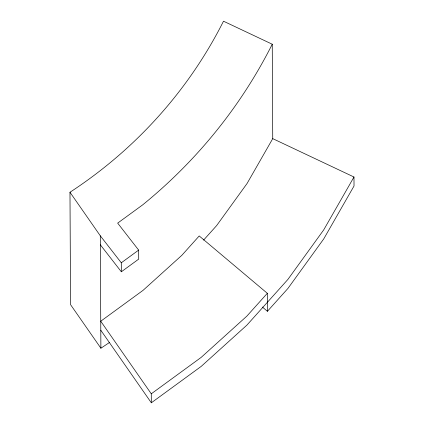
<?xml version="1.0" encoding="UTF-8"?>
<svg xmlns="http://www.w3.org/2000/svg" width="424" height="424" viewBox="0 0 424 424"><rect width="100%" height="100%" fill="white"/><g stroke="black" fill="none" stroke-linecap="round" stroke-linejoin="round"><path stroke-width="0.64" d="M109.604 342.375A506.224 490.319 -0.3 0 1 100.886 348.205L70.564 304.655L69.976 192.252A451.984 437.785 -0.3 0 0 223.496 21.2L272.245 44.223L272.738 138.637L247.038 183.534L216.643 225.579L203.605 240.106M272.738 138.637L353.982 177.009L323.692 229.919L287.864 279.474L246.89 325.129L201.209 366.389L151.326 402.8L100.79 330.222M151.278 393.806L100.742 321.228L143.068 290.334L181.827 255.328L199.211 235.956L267.332 293.307L246.842 316.14L201.162 357.395L151.278 393.806L151.326 402.8M262.377 307.045L267.422 311.296L287.912 288.463L323.74 238.908L354.024 186.004L353.982 177.009M138.664 250.107L138.712 259.101L121.338 271.784L121.291 262.79L138.664 250.107L117.671 223.119L142.618 204.909A506.224 490.319 -0.3 0 0 272.245 44.223M69.976 192.252L100.297 235.802L121.291 262.79M100.345 244.796L121.338 271.784M267.332 293.307L267.422 311.296M100.297 235.802L100.886 348.205"/></g></svg>
